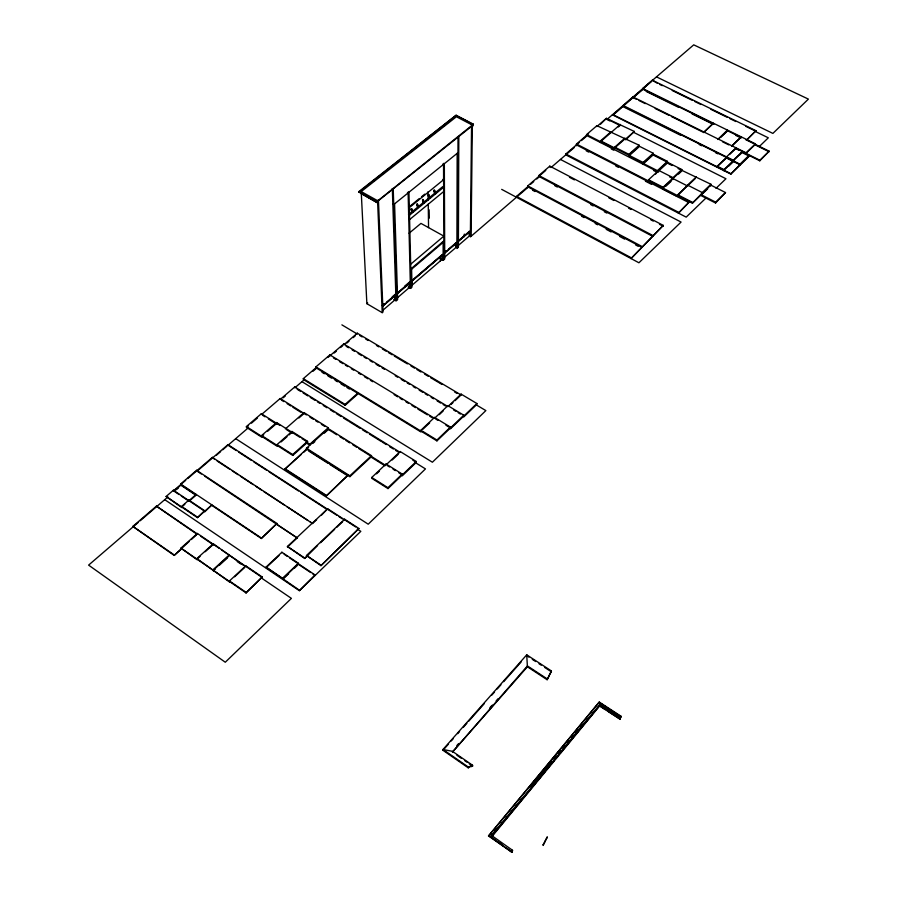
<?xml version="1.0" encoding="UTF-8"?>
<svg xmlns="http://www.w3.org/2000/svg" width="897" height="897" viewBox="0 0 897 897"><rect width="100%" height="100%" fill="white"/><g stroke="black" fill="none" stroke-linecap="round" stroke-linejoin="round"><path stroke-width="1.35" d="M455.631 242.908L455.62 247.785L444.475 257.349M457.167 153.353L456.887 248.48L458.389 247.191L458.816 136.501M457.638 247.83L458.019 137.14M455.003 400.712L461.08 394.972L461.092 394.108L476.901 403.515L476.879 404.379L463.771 416.937L463.783 415.21L447.906 405.679L434.518 418.294L329.861 354.909L315.901 366.895L316.047 368.633L312.874 371.358M464.321 234.106L463.805 237.043M469.153 231.336L469.109 236.203L458.132 245.632M471.542 126.342L470.364 236.898L527.974 187.361M471.104 236.259L472.338 125.064L456.405 116.745L361.211 191.577L377.57 200.681L382.223 312.672L366.873 303.679L361.312 193.629M472.315 127.026L472.652 126.455A1.749 0.83 -62.9 0 1 473.123 124.773L473.392 124.223L456.136 115.22L358.677 191.745L376.718 201.713A1.839 0.919 -60.7 0 1 377.267 202.644L360.616 193.337M468.279 767.866A9.105 2.613 -56.5 0 1 471.082 766.677L472.573 766.083L472.584 765.264L452.391 751.305L442.983 749.488L468.29 767.025L468.279 767.843L442.983 750.318L442.983 749.488L526.73 654.832L551.397 670.945L551.341 671.786A8.521 2.411 -57.8 0 0 548.594 676.943L547.125 679.724L527.402 666.785L526.73 654.832L526.741 656.335M599.274 702.048L488.529 835.937L599.274 702.048L621.15 716.322L619.973 719.08L599.073 705.614M516.448 197.273L516.481 196.398L527.694 186.767L641.904 247.37M527.66 187.63L527.739 185.903L545.768 170.419M663.264 225.394L631.028 258.56L663.264 225.394L549.794 166.136L538.85 175.532L538.772 177.258L536.754 178.985M488.517 835.903L511.391 851.948L512.546 850.289L491.601 835.488L599.768 704.571L619.973 717.779L619.76 719.405M512.546 850.289L512.209 852.15L505.605 847.486M549.749 166.999L549.794 166.136M619.973 719.136L607.639 711.074M579.428 142.309L565.839 153.992L565.783 154.856L686.194 217.13L706.062 197.934M576.367 145.751L576.479 144.036L588.578 133.653M667.368 162.222L657.299 171.484L657.4 170.632L628.763 156.056L638.944 146.94L639.124 145.224L596.909 125.692L586.571 134.572L586.447 136.288L581.435 140.594M547.125 679.724L551.397 670.945M596.909 125.692L596.841 126.555L606.417 118.326L634.314 131.444L625.702 139.831M600.463 142.533L600.609 140.818L610.902 131.87M600.609 124.122L606.417 118.326M651.289 81.616L612.886 115.175L632.89 96.921L746.091 152.804L755.442 143.823L642.656 88.523L642.544 89.655L633.753 97.212M624.996 138.093L614.748 147.119L614.591 148.835L586.571 134.572M632.777 98.053L632.89 96.921M628.763 156.056L628.92 154.329L639.124 145.224M653.251 153.275L643.115 162.458L642.936 164.173L653.061 154.99L653.251 153.275L639.034 146.088L628.842 155.192M755.947 130.693L746.584 140.089L755.947 130.693L652.31 80.225L657.243 83.219M648.542 179.804L648.441 180.656L692.383 203.193L702.418 193.561L702.542 192.698L687.831 185.219L677.74 194.772L677.527 196.488L662.883 188.975L663.085 187.26L673.243 177.785L658.746 170.419L648.542 179.804L663.085 187.26M648.688 181.979L648.778 181.127L576.479 144.036M658.746 170.419L655.584 174.085M599.577 706.208L599.768 704.571M658.207 171.417L667.267 163.075L667.469 161.37L653.162 154.127L643.026 163.31M673.03 179.501L673.243 177.785M653.061 154.99L681.787 169.511L681.563 171.226L678.569 174.029M688.717 202.531L678.446 213.116L688.717 202.531L576.423 144.899M677.627 195.636L687.831 185.219M692.383 203.193L702.542 192.698M710.682 185.959L710.929 184.255L678.076 168.546M512.209 852.15L512.041 852.128A2.377 0.583 -56.9 0 0 511.525 851.78L511.391 851.948M700.905 194.615L700.781 195.468L715.559 203.002L725.527 192.552L710.805 185.107L700.905 194.615L715.683 202.15L725.527 192.552M717.062 167.347L717.23 166.214L726.458 157.435M715.559 203.002L715.683 202.15M723.857 170.755L724.025 169.611L742.312 152.086L759.793 160.798L769.178 151.178L755.341 144.383L746.001 153.376M769.178 151.178L759.894 160.238L735.652 148.184L726.536 156.863L726.368 157.995L739.935 164.745M726.682 158.186L726.85 157.053L623 105.431M731.582 146.256L741.068 136.781L740.888 137.903L735.932 135.469M739.846 165.317L740.025 164.173L749.085 155.428L730.674 174.164L749.544 155.943M740.204 154.587L742.402 151.515L733.32 160.227L733.051 161.931L728.454 166.337M735.652 148.184L738.937 150.416M736.269 148.566L736.359 148.005L729.496 154.542M745.912 153.936L746.091 152.804M755.442 143.823L755.252 144.955L769.077 151.739M759.793 160.798L759.894 160.238M599.958 705.547L492.431 835.982M621.139 716.378L619.973 717.779M502.6 822.571L499.943 825.789L502.511 822.482M507.018 817.212L504.361 820.43L506.94 817.122M522.951 797.893L508.79 815.059L524.745 795.774M565.435 746.394L563.664 748.535L566.377 745.373M568.093 743.176L570.75 739.947M572.521 737.805L588.454 718.497M489.157 836.228L491.074 833.918M493.731 830.7L495.514 828.548M530.127 786.691L551.431 760.936M553.214 758.784L555.871 755.566M557.642 753.424L560.311 750.195M562.083 748.053L564.751 744.835M566.523 742.682L568.294 740.541M570.963 737.323L572.735 735.17M575.403 731.952L577.175 729.81M579.843 726.581L581.615 724.44M555.748 758.245L557.519 756.104M560.177 752.886L561.948 750.733M568.149 743.232L570.806 740.014M572.578 737.872L595.608 709.987M492.105 835.757L536.384 782.139M539.041 778.921L540.813 776.78M543.47 773.562L545.241 771.42M547.013 769.278L549.67 766.06M551.442 763.908L554.099 760.69M555.871 758.548L558.528 755.33M560.289 753.188L599.488 705.681L605.397 709.605M527.402 666.785L452.391 752.123L527.447 665.944L547.181 678.883M489.751 707.957L491.59 705.872M456.764 745.665L458.602 743.579M490.67 707.128L492.498 705.042M496.164 700.871L497.992 698.797M448.5 744.073L442.983 750.318L443.645 750.329M451.258 740.956L453.097 738.881M457.705 733.679L459.544 731.593M463.222 727.433L466.9 723.274M468.739 721.199L484.369 703.517M491.735 695.197L494.494 692.08M497.252 688.963L500.93 684.803M503.688 681.675L521.157 661.919M357.286 529.062L360.807 531.349L299.363 590.686L315.038 574.932L289.641 557.945M716.008 188.336L725.942 178.738L633.551 132.308M759.423 146.402L768.314 137.813L754.523 131.097M320.958 565.659L358.912 528.49L344.616 519.217L306.471 555.501L320.958 565.659L358.912 528.49M702.015 192.81L710.929 184.255M702.755 193.573L707.711 188.819M315.901 366.895L436.94 440.887L436.929 440.023L450.462 427.095L434.507 417.43L420.917 430.246L420.951 431.962L315.968 367.77L303.298 378.646L303.377 379.521L345.166 405.298L357.701 394.119L357.645 393.256L345.098 404.435L345.166 405.298M387.997 488.585L387.964 487.721L402.226 474.087L386.069 463.973L371.739 477.473L371.795 478.336L387.997 488.585L416.286 461.518L400.197 451.539L386.102 464.837L386.069 463.973M436.94 440.887L463.783 415.21M476.901 403.515L450.462 428.811L450.462 427.095M723.946 170.183L733.141 161.37M288.61 573.777L282.69 579.417L282.555 578.285L298.365 563.249L281.882 552.238L266.017 567.117L299.295 590.125M307.649 555.624L304.644 558.483L317.56 545.567M320.577 542.696L334.626 529.331M336.633 527.425L342.654 521.695M282.622 578.857L298.421 563.821M294.53 568.137L298.477 564.381L298.365 563.249M717.152 166.786L726.772 157.614M689.21 184.311L695.186 178.649M732.513 145.359L740.036 138.228M376.561 473.829L379.42 471.138M439.306 414.649L443.129 411.05M327.932 357.488L343.686 343.966L447.906 406.543L461.092 394.108M392.18 459.993L398.212 454.297M450.944 404.536L452.974 402.63M686.34 186.284L696.307 176.855M262.216 577.006L246.047 592.861L262.216 577.006L245.756 565.828L229.453 580.953L229.632 582.086L196.88 558.584L213.295 543.773L243.749 565.48M422.879 429.271L429.663 422.868M304.644 558.483L287.41 546.486L327.652 508.767L355.649 526.92M287.477 547.047L297.535 537.617M310.25 521.998L312.571 523.523L316.641 519.711M321.653 515.013L327.652 508.767M266.095 567.678L278.978 555.591M665.933 186.139L671.001 181.396M727.332 130.648L717.88 139.484L727.411 130.087L727.243 131.22L720.627 137.398M306.516 449.094L349.908 476.677L349.852 475.814L371.481 455.676L328.302 428.643L306.438 448.231L306.572 449.666L303.466 452.458M349.908 476.677L371.526 456.539L371.481 455.676M672.772 177.92L681.787 169.511M673.669 177.841L681.675 170.374M662.984 188.123L673.131 178.649M234.633 576.793L244.825 567.341M326.351 495.918L347.812 475.343L326.351 495.918L284.854 469.153L308.602 447.233M713.16 123.696L703.652 132.464L713.238 123.136L713.081 124.268L692.047 113.941M657.4 170.632L667.469 161.37M276.949 523.467L261.33 538.492L276.949 523.467L196.589 470.297L180.622 484.01L180.824 485.165L195.266 494.819M213.284 570.851L215.325 568.978M219.406 565.233L227.591 557.755M213.094 569.718L229.453 554.75M213.183 570.279L229.542 555.321M196.981 559.145L200.053 556.375M205.189 551.745L213.385 544.344M306.337 443.006L309.813 445.215L309.723 444.34L328.235 427.768L304.005 412.598L285.392 428.912M312.761 443.499L314.847 441.627M324.209 433.24L328.369 429.506L328.235 427.768M284.854 469.153L301.403 454.308M307.525 441.313L307.604 442.187L292.77 455.429L292.68 454.566L307.525 441.313L291.94 431.446L277.038 444.564L277.24 446.302L246.395 426.557L261.375 413.696L279.987 425.492M196.88 558.584L197.082 559.717L180.925 548.123L197.385 533.468L219.16 548.258M182.338 548.19L174.197 555.434L189.256 541.362M191.319 539.534L196.465 534.948M166.102 496.478L197.452 517.636L211.883 504.91L204.785 511.828L204.594 510.673L188.863 500.111L181.598 506.435L181.811 507.579L166.102 496.478L173.39 490.222L188.964 500.683L196.185 494.415M281.109 441.929L287.062 436.682M289.047 434.933L292.03 432.309M614.669 147.983L624.917 138.957M625.781 138.979L634.314 131.444M197.452 517.636L204.594 510.673M298.914 418.002L304.083 413.472L304.005 412.598M181.71 507.007L184.816 504.305M618.369 126.948L620.276 125.288M246.395 426.557L246.507 427.421L261.857 437.254L261.644 435.516L276.579 422.532L299.811 437.243M261.745 436.379L263.74 434.653M267.721 431.188L276.68 423.395M600.53 141.681L610.823 132.722M611.776 131.893L620.354 124.436M246.507 427.421L248.503 425.705M251.496 423.137L257.484 417.991M306.393 414.919L280.178 398.503L261.476 414.571L261.375 413.696M382.761 310.362L394.758 300.058L394.59 295.169M397.36 297.826L409.167 287.679L409.054 283.026L399.176 291.48M173.491 490.794L185.713 480.299M187.708 478.583L212.398 457.369L312.571 523.523M400.197 451.539L400.23 452.402L294.743 386.943L280.279 399.378L280.178 398.503M334.222 353.014L336.341 351.198M340.568 347.565L342.676 345.749M461.08 394.972L357.286 333.191L343.742 344.84L343.686 343.966M530.721 184.177L533.737 181.575M174.197 555.434L132.846 526.393L156.426 506.132L197.486 534.04L197.385 533.468M180.824 485.165L173.603 491.377L173.39 490.222M336.767 515.214L227.961 444.654L196.779 471.452L196.589 470.297M642.656 88.523L652.31 80.225M138.093 522.57L88.601 565.121L225.282 662.233L291.402 598.377L261.431 578.004M140.145 520.798L167.896 496.938M176.339 489.684L178.447 487.867M216.435 455.205L220.662 451.583M222.77 449.767L226.986 446.134M236.27 450.563L228.04 445.226L248.357 427.757M283.205 397.797L285.324 395.981M304.061 379.868L294.821 387.818L294.743 386.943M346.892 343.046L348.989 341.252M353.16 337.653L355.257 335.859M382.223 312.672L383.041 311.965L378.467 200.636L377.783 200.255M393.682 299.43L396.037 300.798L397.651 299.407L394.579 203.854L393.906 203.473M408.101 287.062L410.445 288.408L412.026 287.051L411.611 269.19L410.972 268.82M440.819 258.908L443.196 260.253L444.733 258.93L444.34 163.703L443.679 163.344M551.016 167.548L574.091 147.713M382.144 305.485L384.151 303.758M392.18 296.896L395.196 294.317M404.715 286.165L409.649 281.938L410.299 282.308M444.071 252.483L446.101 250.745M382.571 305.709L384.578 303.982M386.573 302.267L394.602 295.405M411.689 280.772L441.907 254.894L441.929 259.536L412.34 284.954L412.25 280.884M444.464 252.707L446.493 250.969M448.522 249.231L455.631 243.143M458.143 240.99L469.153 231.572M382.795 305.855L395.835 294.687M443.163 254.154L397.449 293.297L396.81 292.927M444.699 252.831L456.898 242.392M470.42 230.809L458.412 241.091L457.784 240.744M382.593 306.292L394.624 295.988M397.225 293.756L409.066 283.609M411.701 281.355L441.907 255.477M444.464 253.29L455.631 243.726M458.143 241.573L469.153 232.155M410.815 269.874L443.88 241.764M366.873 303.679L367.692 302.984M410.792 268.988L443.88 240.878M410.68 264.223L443.858 236.124L420.951 223.398L409.099 233.22M409.615 219.552L443.656 191.566M408.505 214.675L442.658 186.711L443.645 187.249L409.503 215.224M412.183 212.241A5.617 3.128 50.1 0 1 411.073 209.315L411.891 209.035A4.877 2.713 50.1 0 0 413.125 212.264M417.924 207.543A5.606 3.139 50.1 0 1 416.825 204.617L417.643 204.337A4.866 2.725 50.1 0 0 418.406 206.826M423.9 203.283A5.584 3.151 50.2 0 1 422.543 199.953L423.362 199.661A4.855 2.736 50.2 0 0 424.113 202.161M429.304 198.226A5.573 3.162 50.2 0 1 428.217 195.311L429.035 195.019A4.833 2.747 50.2 0 0 429.988 197.878M435.202 194.021A5.55 3.162 50.3 0 1 433.868 190.702L434.675 190.411A4.821 2.747 50.3 0 0 435.628 193.27M411.05 208.967L411.891 209.035M416.802 204.269L417.643 204.337M422.521 199.594L423.362 199.661M428.194 194.963L429.035 195.019M433.845 190.343L434.675 190.411M442.95 179.322L443.611 179.68L409.324 207.633L408.662 207.263L419.37 198.506M421.512 196.791L424.73 194.144M457.963 152.714L393.727 204.538L393.054 204.168M473.392 124.223L376.594 201.803M473.123 124.773L469.49 122.878M377.592 201.332L472.338 125.715M377.435 202.834L359.226 192.137M359.092 192.059L456.136 115.22M369.25 184.255L371.448 182.528M373.657 180.802L386.865 170.43M397.864 161.774L400.073 160.047M402.271 158.321L404.469 156.594M406.677 154.856L417.677 146.211M431.995 134.976L448.5 122.003M468.29 767.025L472.584 765.264M656.481 76.873L772.878 133.406L808.399 99.107L693.729 44.85L607.336 119.133L619.816 125.401M659.744 84.441L662.244 85.652M672.223 90.519L692.192 100.251M694.693 101.462L700.927 104.501M710.917 109.367L727.142 117.272M729.642 118.494L735.876 121.532M745.867 126.399L755.846 131.265M642.6 89.095L714.012 124.111M726.536 130.267L741.572 137.633M745.766 139.685L754.142 143.8M646.255 91.483L678.435 107.259M632.834 97.493L636.567 99.343M639.045 100.554L645.257 103.626M655.202 108.537L668.87 115.287M671.348 116.509L703.865 132.565M722.556 141.804L728.79 144.877M742.223 152.658L748.995 156M726.536 156.863L733.32 160.227M622.944 105.992L740.025 164.173M622.888 106.564L680.419 135.178M699.167 144.507L701.667 145.751M715.425 152.591L717.925 153.835M717.23 166.214L724.025 169.611M612.931 114.603L730.763 173.603M612.382 114.782L730.763 174.074M606.35 119.178L609.814 120.927M667.267 163.075L672.077 165.508M614.748 147.119L628.92 154.329M600.609 140.818L643.115 162.458M669.51 176.799L687.719 186.071M586.515 135.425L658.555 172.123M611.272 148.936L613.761 150.203M653.487 170.452L655.976 171.719M677.74 194.772L692.506 202.341M586.234 150.819L588.701 152.086M615.835 166.023L618.302 167.291M645.436 181.216L651.603 184.39M565.839 153.992L678.558 212.264M560.446 159.442L681.07 222.064L638.922 262.776L501.681 189.368M473.224 124.56L456.181 115.668L467.135 121.51M569.472 177.303L574.405 179.882M608.917 197.912L613.851 200.491M628.64 208.216L631.107 209.506M650.83 219.81L653.296 221.099M659.463 224.317L663.163 226.257M538.85 175.532L652.747 235.451M538.817 176.395L652.646 236.315M554.851 185.724L557.317 187.025M590.719 204.606L593.186 205.906M604.32 211.77L606.787 213.071M527.739 185.903L642.005 246.507M532.571 190.231L535.027 191.543M581.671 216.3L584.126 217.601M595.171 223.465L597.626 224.766M606.215 229.329L611.126 231.942M619.726 236.494L624.626 239.107M635.681 244.971L638.137 246.271M516.481 196.398L631.118 257.697M442.871 163.994L443.533 164.353L443.959 259.592M408.281 191.88L408.954 192.25L411.241 287.724M407.451 192.563L408.124 192.933L410.445 288.408M392.538 188.493L393.222 188.863L396.844 300.103M391.675 189.177L392.359 189.547L396.037 300.798M358.677 191.745L376.718 201.713M442.468 242.067L443.107 242.414L443.196 260.253M411.252 280.57L411.891 280.94M341.892 324.86L357.342 334.065L357.286 333.191M359.731 335.489L362.141 336.924M365.684 339.032L368.151 340.501M376.415 345.423L378.803 346.847M382.38 348.978L386.17 351.232M388.345 352.521L392.168 354.808M394.31 356.075L399.378 359.092M400.264 359.63L407.417 363.89M410.994 366.021L414.571 368.151M416.959 369.564L420.996 371.975M424.606 374.116L428.205 376.258M430.605 377.693L433.004 379.117M433.655 379.509L439.014 382.694M439.62 383.053L441.997 384.477M454.633 392L457.033 393.424M476.251 404.872L485.86 410.591L432.388 462.224L301.975 381.662M453.579 409.951L455.844 411.308M458.109 412.665L460.374 414.033M346.13 346.276L348.529 347.711M352.117 349.875L354.517 351.31M358.105 353.474L361.704 355.627M364.092 357.062L366.492 358.508M370.08 360.661L372.479 362.096M376.067 364.26L379.655 366.413M382.055 367.848L384.454 369.295M395.229 375.765L397.618 377.2M401.217 379.364L404.805 381.517M407.193 382.952L409.593 384.398M413.181 386.551L415.58 387.986M419.168 390.15L422.767 392.303M425.156 393.738L427.555 395.185M431.143 397.337L433.543 398.773M437.131 400.937L440.719 403.089M443.118 404.525L445.517 405.971M435.662 418.989L437.938 420.368M445.91 425.2L450.462 427.959M333.493 357.937L335.87 359.383M339.436 361.547L343.002 363.7M345.379 365.146L347.756 366.581M351.321 368.745L353.698 370.181M358.452 373.062L360.829 374.509M364.395 376.673L367.961 378.826M370.338 380.272L372.715 381.707M394.119 394.669L397.685 396.833M400.062 398.279L402.439 399.714M406.005 401.878L408.382 403.314M411.947 405.478L415.513 407.642M417.89 409.077L427.398 414.84M429.775 416.275L432.152 417.722M420.917 430.246L436.929 440.023M322.001 372.277L324.378 373.735M327.943 375.921L331.52 378.097M335.086 380.283L337.463 381.741M341.039 383.927L344.605 386.114M346.993 387.571L349.37 389.018M303.298 378.646L345.098 404.435M412.867 460.239L415.154 461.663M297.199 389.287L300.764 391.496M303.119 392.964L307.895 395.925M310.227 397.371L315.015 400.342M317.392 401.822L319.769 403.291M323.256 405.455L326.889 407.72M330.365 409.873L334.02 412.138M336.285 413.551L341.152 416.567M343.517 418.036L348.271 420.985M349.314 421.635L360.146 428.362M362.354 429.73L367.277 432.78M369.463 434.137L381.528 441.627M382.492 442.221L386.282 444.576M389.601 446.639L393.402 449.005M395.521 450.316L399.344 452.682M414.784 462.269L425.47 468.907L368.219 524.196L235.687 438.655M309.846 417.083L313.311 419.247M315.621 420.693L317.919 422.139M321.384 424.303L324.849 426.467M387.257 465.554L389.567 467.001M393.021 469.165L395.33 470.611M398.795 472.775L402.248 474.95M281.411 400.084L283.8 401.587M287.096 403.65L290.863 406.005M292.792 407.216L300.753 412.205M328.504 429.585L332.036 431.793M333.034 432.421L336.734 434.742M340.041 436.805L343.798 439.16M345.872 440.461L349.673 442.849M352.869 444.845L356.737 447.267M358.699 448.5L361.031 449.958M361.435 450.216L363.79 451.696M364.53 452.155L384.97 464.96M370.898 456.977L385.004 465.812M371.739 477.473L387.964 487.721M302.042 438.655L307.604 442.187M286.547 429.652L290.023 431.861M306.247 442.143L309.723 444.34M262.619 415.289L265.007 416.802M268.338 418.91L275.188 423.261M306.438 448.231L349.852 475.814M308.927 451.169L327.797 463.166M330.163 464.668L347.857 475.915M277.038 444.564L292.68 454.566M261.644 435.516L292.77 455.429M284.786 468.582L326.295 495.346M339.032 516.683L342.43 518.892M238.602 452.077L251.541 460.475M253.851 461.966L266.813 470.376M269.1 471.856L298.544 490.962M300.775 492.408L326.732 509.249M620.937 716.725L599.331 702.609L605.004 706.432M608.413 708.664L612.965 711.635M615.241 713.115L620.926 716.826M609.523 709.605L612.909 711.814M616.295 714.023L618.549 715.503M526.685 655.685L528.927 657.142M532.28 659.34L535.644 661.538M539.007 663.735L541.25 665.193M544.614 667.39L551.341 671.786M214.82 459.477L212.398 457.369M217.141 461.002L229.946 469.389M232.278 470.914L238.097 474.726M240.418 476.251L253.223 484.638M255.544 486.163L261.363 489.975M263.696 491.5L284.641 505.224M286.973 506.749L307.918 520.473M196.678 470.869L201.354 473.964M204.83 476.262L297.21 537.931L276.186 524.016M306.471 555.501L320.902 565.099M287.41 546.486L304.588 557.912M180.622 484.01L261.251 537.92M180.723 484.582L196.275 494.987L189.076 501.266L181.284 496.03M211.815 505.381L261.33 538.492M284.147 554.268L287.444 556.476M299.587 565.121L310.665 572.533M312.885 574.013L315.094 575.493L315.038 574.932M190.097 501.445L204.695 511.256M174.601 491.545L179.052 494.539M181.598 506.435L197.351 517.064M266.017 567.117L282.555 578.285M164.734 499.663L299.363 590.686M221.469 549.827L262.294 577.567M200.917 536.372L212.342 544.131M188.819 528.647L156.426 506.132M189.603 529.185L196.88 534.13M237.223 561.556L240.688 563.91M229.453 580.953L245.969 592.289M180.925 548.123L246.047 592.861M132.846 526.393L174.096 554.862M456.876 755.229L461.361 758.324M464.724 760.656L466.967 762.203M469.209 763.762L472.573 766.083M499.248 842.507L501.445 844.066M490.468 836.453L503.396 845.927M488.988 836.004L512.041 852.128M188.863 500.111L188.964 500.683M213.295 543.773L213.486 544.916M245.756 565.828L245.845 566.388M227.961 444.654L228.04 445.226M281.882 552.238L281.95 552.799M276.579 422.532L276.769 424.27M291.94 431.446L292.119 433.184M329.861 354.909L329.928 355.784M344.616 519.217L344.65 519.789M411.331 208.743L411.353 209.091A5.617 3.128 50.1 0 0 412.216 211.591M417.083 204.045L417.105 204.404A5.606 3.139 50.1 0 0 417.946 206.893M422.79 199.381L422.812 199.728A5.584 3.151 50.2 0 0 423.9 202.644M428.474 194.739L428.486 195.098A5.573 3.162 50.2 0 0 429.327 197.587M434.114 190.13L434.137 190.478A5.55 3.173 50.3 0 0 435.471 193.797M402.226 474.087L402.282 475.802L416.309 462.37L416.286 461.518M408.64 206.288L408.662 207.241M429.114 209.808L429.226 218.218M428.082 191.711L428.194 199.997M428.25 204.146L428.553 227.625M434.507 417.43L434.518 418.294M440.371 256.8L440.405 260.859M447.906 405.679L447.906 406.543M412.609 212.129A4.877 2.713 50.1 0 1 411.622 209.259M418.35 207.42A4.866 2.725 50.1 0 1 417.374 204.561M423.844 202.386A4.855 2.736 50.2 0 1 423.081 199.885M429.506 197.732A4.833 2.747 50.2 0 1 428.766 195.243M435.594 193.842A4.821 2.747 50.3 0 1 434.406 190.635M543.19 844.682L543.134 845.445L544.569 842.675A8.69 2.041 -57.4 0 1 547.226 837.563L547.293 836.8L543.19 844.682M493.742 833.302L491.971 835.443L493.742 833.302M498.171 827.942L495.514 831.16L498.082 827.853"/></g></svg>
